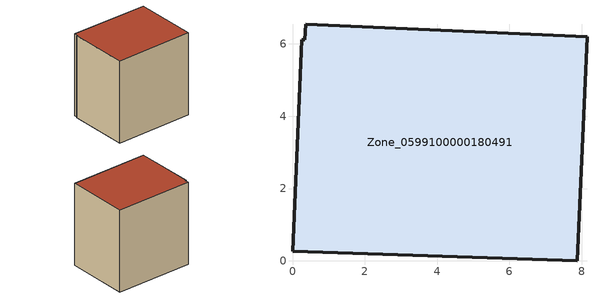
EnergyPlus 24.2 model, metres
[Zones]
Zone_0599100000180491
 floor ground (C_G): 0.34,6.12 0.36,6.55 8.15,6.2 7.87,0 0,0.26 0.26,6.12 z2.48
 wall outside (C_F): 0,0.26 7.87,0 8.15,6.2 0.36,6.55 0.34,6.12 0.26,6.12 0,0.26 z2.48:10.68
 roof outside (C_R): 0.36,6.55 0.34,6.12 0.26,6.12 0,0.26 7.87,0 8.15,6.2 z10.68
[BUILDING]
Pand.0599100000180491: North Axis=0; Terrain=City; Loads Convergence Tolerance Value=0.04; Temperature Convergence Tolerance Value=0.4; Solar Distribution=FullExterior; Maximum Number of Warmup Days=25; Minimum Number of Warmup Days=1
[Site:Location]
Rotterdam.The.Hague.AP_ZH_NLD Design_Conditions: Latitude=51.96; Longitude=4.45; Time Zone=1; Elevation=-4.5
[SITE:GROUNDTEMPERATURE:BUILDINGSURFACE]
18, 18, 18, 18, 18, 18, 18, 18, 18, 18, 18, 18
[MATERIAL] Thermal Absorptance=0.9; Solar Absorptance=0.7; Visible Absorptance=0.7
Name | Roughness | Thickness | Conductivity | Density | Specific Heat
G.TC.1946-1964 | MediumSmooth | 0.15 | 1 | 540 | 1210
F.TC.1946-1964 | Rough | 0.3 | 0.857143 | 1920 | 840
R.TC.1946-1964 | MediumRough | 0.2 | 0.235294 | 1500 | 1000
[CONSTRUCTION]
C_G: G.TC.1946-1964
C_F: F.TC.1946-1964
C_R: R.TC.1946-1964
[ZONE]
Zone_0599100000180491: Type=1; Multiplier=1; Ceiling Height=Autocalculate; Volume=Autocalculate; Floor Area=autocalculate; Part of Total Floor Area=Yes
[ZONEINFILTRATION:DESIGNFLOWRATE]
Infil_Zone_0599100000180491: Zone or ZoneList or Space or SpaceList=Zone_0599100000180491; Schedule=AlwaysOn; Design Flow Rate Calculation Method=Flow/Area; Flow Rate per Floor Area=0.003; Constant Term Coefficient=1; Temperature Term Coefficient=0; Velocity Term Coefficient=0; Velocity Squared Term Coefficient=0
[HVACTEMPLATE:ZONE:IDEALLOADSAIRSYSTEM]
Zone_0599100000180491: Maximum Heating Supply Air Temperature=50; Minimum Cooling Supply Air Temperature=13; Maximum Heating Supply Air Humidity Ratio=0.0156; Minimum Cooling Supply Air Humidity Ratio=0.0077; Heating Limit=NoLimit; Cooling Limit=NoLimit; Dehumidification Control Type=ConstantSensibleHeatRatio; Cooling Sensible Heat Ratio=0.7; Dehumidification Setpoint=60; Humidification Control Type=None; Humidification Setpoint=30; Outdoor Air Method=None; Outdoor Air Flow Rate per Person=0.00944; Outdoor Air Flow Rate per Zone Floor Area=0; Outdoor Air Flow Rate per Zone=0; Demand Controlled Ventilation Type=None; Outdoor Air Economizer Type=NoEconomizer; Heat Recovery Type=None; Sensible Heat Recovery Effectiveness=0.7; Latent Heat Recovery Effectiveness=0.65
[ZONECONTROL:THERMOSTAT]
ThermostatControl_Zone_0599100000180491: Zone or ZoneList=Zone_0599100000180491; Control Type Schedule=DualSetpointControlType; Control 1=Thermostat_Zone_0599100000180491; Temperature Difference Between Cutout And Setpoint=0
[THERMOSTATSETPOINT:DUALSETPOINT]
Thermostat_Zone_0599100000180491: Heating Setpoint Temperature Schedule=HeatingSetpoint_Zone_0599100000180491; Cooling Setpoint Temperature Schedule=CoolingSetpoint_Zone_0599100000180491
[SCHEDULE:COMPACT]
HeatingSetpoint_Zone_0599100000180491: Through: 12/31, For: AllDays, Until: 24:00, 21
CoolingSetpoint_Zone_0599100000180491: Through: 12/31, For: AllDays, Until: 24:00, 24
DualSetpointControlType: Through: 12/31, For: AllDays, Until: 24:00, 4
AlwaysOn: Through: 12/31, For: AllDays, Until: 24:00, 1
